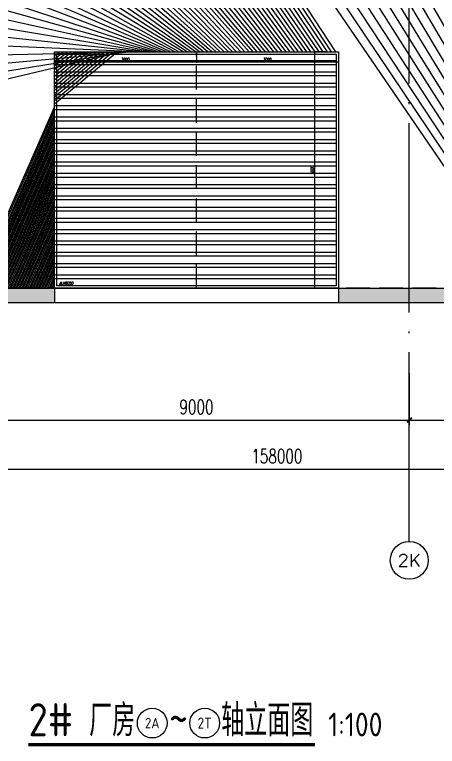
# Model space of a CAD drawing. Extents: x -4210259 to 293730, y -7499 to 868879.
# Drawn here: x -829903 to -820967, y 507556 to 523021 of the extents above; entities that cross this region are included whole.
import ezdxf
from ezdxf.enums import TextEntityAlignment as Align

# ---------------------------------------------------------------- set-up
doc = ezdxf.new("R2010")
doc.units = 0
doc.header["$LTSCALE"] = 1000
doc.header["$MEASUREMENT"] = 0
doc.linetypes.add('__DASH', pattern=[0.35, 0.25, -0.1])
doc.linetypes.add('DOTE', pattern=[2.4200000000000004, 2, -0.2, 0.02, -0.2])
doc.layers.get('Defpoints').update_dxf_attribs({"color": 210})
for name, color, linetype in [('A-AXIS-D', 1, 'Continuous'), ('A-AXIS-DOTE', 14, 'DOTE'), ('A-HATCH-2', 251, 'Continuous'), ('A-LIN-V', 9, 'Continuous'), ('A-WINDOW', 140, 'Continuous'), ('A-门窗表显示尺寸', 160, 'Continuous'), ('AS-WALL', 40, 'Continuous'), ('DIM_SYMB', 3, 'Continuous'), ('PUB_TEXT', 7, 'Continuous')]:
    doc.layers.add(name, color=color, linetype=linetype)
doc.styles.add('_TCH_AXIS', font='COMPLEX', dxfattribs={"bigfont": 'GBCBIG'})
doc.styles.add('_TCH_DIM_T3', font='SIMPLEX', dxfattribs={"width": 0.7058823529411765, "bigfont": 'GBCBIG'})
doc.styles.add('A-DIM_T3', font='SIMPLEX', dxfattribs={"width": 0.7058823529411765, "bigfont": 'GBCBIG'})
doc.styles.add('A-STANDARD', font='SIMPLEX', dxfattribs={"bigfont": 'GBCBIG'})
doc.styles.get("Standard").update_dxf_attribs({"font": 'gbenor.shx', "bigfont": 'gbcbig.shx'})
doc.dimstyles.new('_TCH_ARCH&&100', dxfattribs={"dimtxt": 297.5, "dimasz": 100, "dimexe": 100, "dimexo": 100, "dimgap": 126.25, "dimtad": 1, "dimdec": 0, "dimzin": 0, "dimdsep": 46, "dimtxsty": '_TCH_DIM_T3', "dimblk": 'ARCHTICK', "dimcen": 0.09, "dimclrt": 7, "dimazin": 2, "dimtfac": 1, "dimtdec": 0, "dimtix": 1, "dimtmove": 2, "dimatfit": 3, "dimfxl": 0, "dimtolj": 1, "dimtzin": 0, "dimarcsym": 0})
doc.dimstyles.new('A-DIM&&20', dxfattribs={"dimtxt": 59.5, "dimasz": 20, "dimexe": 20, "dimexo": 20, "dimgap": 25.25, "dimtad": 1, "dimdec": 0, "dimzin": 0, "dimdsep": 46, "dimtxsty": 'A-DIM_T3', "dimblk": 'ARCHTICK', "dimcen": 0.09, "dimclrt": 7, "dimazin": 2, "dimtfac": 1, "dimtdec": 0, "dimtix": 1, "dimtmove": 2, "dimatfit": 3, "dimfxl": 0, "dimtolj": 1, "dimtzin": 0, "dimarcsym": 0})

# ---------------------------------------------------------------- blocks, each defined once
blk = doc.blocks.new('_ArchTick')
at = {"color": 0, "linetype": 'ByBlock', "const_width": 0.4}
blk.add_lwpolyline([(-0.5, -0.5), (0.5, 0.5)], dxfattribs=at)
blk = doc.blocks.new('*D1351')
at = {"layer": 'A-门窗表显示尺寸', "color": 0, "lineweight": -2}
for p, q in [((-1641480.163610123, 522217.4520265139), (-1641480.163610123, 521999.9999999749)), ((-1638480.163610147, 522217.4520265139), (-1638480.163610147, 521999.9999999749)), ((-1641480.163610123, 522019.9999999749), (-1638480.163610147, 522019.9999999749))]:
    blk.add_line(p, q, dxfattribs=at)
at = {"layer": 'Defpoints', "color": 0}
for p in [(-1641480.163610123, 522237.4520265139), (-1638480.163610147, 522237.4520265139), (-1638480.163610147, 522019.9999999749)]:
    blk.add_point(p, dxfattribs=at)
at = {"layer": 'A-门窗表显示尺寸', "color": 0, "lineweight": -2, "xscale": 20, "yscale": 20, "zscale": 20, "rotation": 180}
blk.add_blockref('_ArchTick', (-1641480.163610123, 522019.9999999749), dxfattribs=at)
at = {"layer": 'A-门窗表显示尺寸', "color": 0, "lineweight": -2, "xscale": 20, "yscale": 20, "zscale": 20}
blk.add_blockref('_ArchTick', (-1638480.163610147, 522019.9999999749), dxfattribs=at)
at = {"layer": 'A-门窗表显示尺寸', "color": 7, "insert": (-1639980.163610135, 522074.9999999749), "char_height": 59.5, "attachment_point": 5, "style": 'A-DIM_T3'}
blk.add_mtext('\\A1;3000', dxfattribs=at)
blk = doc.blocks.new('*D1352')
at = {"layer": 'A-门窗表显示尺寸', "color": 0, "lineweight": -2}
for p, q in [((-1644480.163610129, 522217.4520265139), (-1644480.163610129, 521999.9999999749)), ((-1641480.163610123, 522217.4520265139), (-1641480.163610123, 521999.9999999749)), ((-1644480.163610129, 522019.9999999749), (-1641480.163610123, 522019.9999999749))]:
    blk.add_line(p, q, dxfattribs=at)
at = {"layer": 'Defpoints', "color": 0}
for p in [(-1644480.163610129, 522237.4520265139), (-1641480.163610123, 522237.4520265139), (-1641480.163610123, 522019.9999999749)]:
    blk.add_point(p, dxfattribs=at)
at = {"layer": 'A-门窗表显示尺寸', "color": 0, "lineweight": -2, "xscale": 20, "yscale": 20, "zscale": 20, "rotation": 180}
blk.add_blockref('_ArchTick', (-1644480.163610129, 522019.9999999749), dxfattribs=at)
at = {"layer": 'A-门窗表显示尺寸', "color": 0, "lineweight": -2, "xscale": 20, "yscale": 20, "zscale": 20}
blk.add_blockref('_ArchTick', (-1641480.163610123, 522019.9999999749), dxfattribs=at)
at = {"layer": 'A-门窗表显示尺寸', "color": 7, "insert": (-1642980.163610126, 522074.9999999749), "char_height": 59.5, "attachment_point": 5, "style": 'A-DIM_T3'}
blk.add_mtext('\\A1;3000', dxfattribs=at)
blk = doc.blocks.new('*D1353')
at = {"layer": 'A-门窗表显示尺寸', "color": 0, "lineweight": -2}
for p, q in [((-1638740.163610148, 522237.4520265141), (-1639000.56329158, 522237.4520265141)), ((-1638980.56329158, 517237.4520265142), (-1638980.56329158, 522237.4520265141)), ((-1638740.163610148, 517237.4520265142), (-1639000.56329158, 517237.4520265142))]:
    blk.add_line(p, q, dxfattribs=at)
at = {"layer": 'Defpoints', "color": 0}
for p in [(-1638980.56329158, 522237.4520265141), (-1638720.163610148, 522237.4520265141), (-1638720.163610148, 517237.4520265142)]:
    blk.add_point(p, dxfattribs=at)
at = {"layer": 'A-门窗表显示尺寸', "color": 0, "lineweight": -2, "xscale": 20, "yscale": 20, "zscale": 20}
for p, rotation in [((-1638980.56329158, 522237.4520265141), 90), ((-1638980.56329158, 517237.4520265142), 270)]:
    blk.add_blockref('_ArchTick', p, dxfattribs=dict(at, rotation=rotation))
at = {"layer": 'A-门窗表显示尺寸', "color": 7, "insert": (-1639035.563291579, 519737.4520265145), "char_height": 59.5, "attachment_point": 5, "rotation": 90, "style": 'A-DIM_T3'}
blk.add_mtext('\\A1;5000', dxfattribs=at)
blk = doc.blocks.new('*D769')
at = {"layer": 'A-AXIS-D', "color": 0, "lineweight": -2}
for p, q in [((-903359.332386501, 515440), (-903359.332386501, 513313.3764944364)), ((-745359.3325523962, 515440), (-745359.3325523962, 513313.3764944364)), ((-903359.332386501, 513413.3764944364), (-745359.3325523962, 513413.3764944364))]:
    blk.add_line(p, q, dxfattribs=at)
at = {"layer": 'Defpoints', "color": 0}
for p in [(-903359.332386501, 515540), (-745359.3325523962, 515540), (-745359.3325523962, 513413.3764944364)]:
    blk.add_point(p, dxfattribs=at)
at = {"layer": 'A-AXIS-D', "color": 0, "lineweight": -2, "xscale": 100, "yscale": 100, "zscale": 100, "rotation": 180}
blk.add_blockref('_ArchTick', (-903359.332386501, 513413.3764944364), dxfattribs=at)
at = {"layer": 'A-AXIS-D', "color": 0, "lineweight": -2, "xscale": 100, "yscale": 100, "zscale": 100}
blk.add_blockref('_ArchTick', (-745359.3325523962, 513413.3764944364), dxfattribs=at)
at = {"layer": 'A-AXIS-D', "color": 7, "insert": (-824359.3324694487, 513688.3764944364), "char_height": 297.5, "attachment_point": 5, "style": '_TCH_DIM_T3'}
blk.add_mtext('\\A1;158000', dxfattribs=at)
blk = doc.blocks.new('*D1040')
at = {"layer": 'A-AXIS-D', "color": 0, "lineweight": -2}
for p, q in [((-821559.3323832982, 515440), (-821559.3323832982, 514353.3764944365)), ((-812559.3323832983, 515440), (-812559.3323832983, 514353.3764944365)), ((-821559.3323832982, 514453.3764944365), (-812559.3323832983, 514453.3764944365))]:
    blk.add_line(p, q, dxfattribs=at)
at = {"layer": 'Defpoints', "color": 0}
for p in [(-821559.3323832982, 515540), (-812559.3323832983, 515540), (-812559.3323832983, 514453.3764944365)]:
    blk.add_point(p, dxfattribs=at)
at = {"layer": 'A-AXIS-D', "color": 0, "lineweight": -2, "xscale": 100, "yscale": 100, "zscale": 100, "rotation": 180}
blk.add_blockref('_ArchTick', (-821559.3323832982, 514453.3764944365), dxfattribs=at)
at = {"layer": 'A-AXIS-D', "color": 0, "lineweight": -2, "xscale": 100, "yscale": 100, "zscale": 100}
blk.add_blockref('_ArchTick', (-812559.3323832983, 514453.3764944365), dxfattribs=at)
at = {"layer": 'A-AXIS-D', "color": 7, "insert": (-817059.3323832983, 514728.3764944365), "char_height": 297.5, "attachment_point": 5, "style": '_TCH_DIM_T3'}
blk.add_mtext('\\A1;9000', dxfattribs=at)
blk = doc.blocks.new('*D1041')
at = {"layer": 'A-AXIS-D', "color": 0, "lineweight": -2}
for p, q in [((-830559.3323832982, 515440), (-830559.3323832982, 514353.3764944365)), ((-821559.3323832982, 515440), (-821559.3323832982, 514353.3764944365)), ((-830559.3323832982, 514453.3764944365), (-821559.3323832982, 514453.3764944365))]:
    blk.add_line(p, q, dxfattribs=at)
at = {"layer": 'Defpoints', "color": 0}
for p in [(-830559.3323832982, 515540), (-821559.3323832982, 515540), (-821559.3323832982, 514453.3764944365)]:
    blk.add_point(p, dxfattribs=at)
at = {"layer": 'A-AXIS-D', "color": 0, "lineweight": -2, "xscale": 100, "yscale": 100, "zscale": 100, "rotation": 180}
blk.add_blockref('_ArchTick', (-830559.3323832982, 514453.3764944365), dxfattribs=at)
at = {"layer": 'A-AXIS-D', "color": 0, "lineweight": -2, "xscale": 100, "yscale": 100, "zscale": 100}
blk.add_blockref('_ArchTick', (-821559.3323832982, 514453.3764944365), dxfattribs=at)
at = {"layer": 'A-AXIS-D', "color": 7, "insert": (-826059.3323832982, 514728.3764944365), "char_height": 297.5, "attachment_point": 5, "style": '_TCH_DIM_T3'}
blk.add_mtext('\\A1;9000', dxfattribs=at)
blk = doc.blocks.new('434')
at = {"layer": 'A-HATCH-2'}
h = blk.add_hatch(dxfattribs=at)
h.set_pattern_fill('ANSI32', color=256, scale=50, angle=45.00000000000001)
h.set_pattern_definition([(180, (-499.9999999696156, 5.820766091346741e-11), (-1.4210854715202e-14, -238.125), []), (180, (-579.3750342548592, 79.37503428528726), (-1.4210854715202e-14, -238.125), [])])
h.paths.add_polyline_path([(-1644480.16361013, 522187.4520265139), (-1638530.163610147, 522187.4520265139), (-1638530.163610147, 517287.452026514), (-1644480.16361013, 517287.452026514)])
at = {"layer": 'A-AXIS-DOTE', "linetype": '__DASH', "ltscale": 2}
blk.add_line((-1641480.163610123, 517237.452026514), (-1641480.163610123, 522237.4520265139), dxfattribs=at)
at = {"layer": 'A-WINDOW'}
for points in [[(-1644480.16361013, 522237.4520265139), (-1638480.163610147, 522237.4520265139), (-1638480.163610147, 517237.452026514), (-1644480.16361013, 517237.452026514)], [(-1644430.16361013, 522187.4520265139), (-1638530.163610147, 522187.4520265139), (-1638530.163610147, 517287.452026514), (-1644430.16361013, 517287.452026514)]]:
    blk.add_lwpolyline(points, close=True, dxfattribs=at)
at = {"layer": 'A-门窗表显示尺寸', "color": 3, "style": 'A-STANDARD', "width": 0.7058823529411765}
blk.add_text('JLM6050', height=59.5, dxfattribs=at).set_placement((-1644379.99999997, 517317.452026514))
at = {"layer": 'A-门窗表显示尺寸'}
for p1, p2, distance, picture, middle in [((-1644480.163610129, 522237.4520265139), (-1641480.163610123, 522237.4520265139), -217.45202653901654, '*D1352', (-1642980.163610126, 522074.9999999749)), ((-1641480.163610123, 522237.4520265139), (-1638480.163610147, 522237.4520265139), -217.45202653901652, '*D1351', (-1639980.163610135, 522074.9999999749)), ((-1638720.163610147, 517237.452026514), (-1638720.163610147, 522237.4520265139), 260.39968143287115, '*D1353', (-1639035.563291579, 519737.4520265145))]:
    dim = blk.add_aligned_dim(p1=p1, p2=p2, distance=distance, dimstyle='A-DIM&&20', dxfattribs=at)
    dim.commit()
    dim.dimension.update_dxf_attribs({"geometry": picture, "text_midpoint": middle})

msp = doc.modelspace()

# ---------------------------------------------------------------- hatches: boundary and pattern name
at = {"layer": 'A-HATCH-2'}
h = msp.add_hatch(dxfattribs=at)
h.set_pattern_fill('ANSI31', color=256, scale=150, angle=135)
h.set_pattern_definition([(90, (-40599421241.43156, -3384804562.000004), (-238.125, -1.848892746611746e-30), [])])
h.paths.add_polyline_path([(-805059.3323833323, 534887.4520265377), (-831259.332362394, 534887.4520265125), (-831259.3323623933, 517237.4520265372), (-829059.332383304, 517237.4520265123), (-829059.332383304, 522237.4520265063), (-823059.1687588396, 522237.4520265063), (-822940, 517237.4520265248), (-822759.1687588395, 517237.4520265275), (-820759.3323832955, 517237.4520265222), (-820759.3323832956, 519637.4520265329), (-808059.3323832958, 519637.4520265367), (-808059.3323833008, 517237.4520265209), (-820759.3323833325, 517237.4520265248), (-805259.3323701724, 517237.4520265247)])
h = msp.add_hatch(dxfattribs=at)
h.set_pattern_fill('ANSI38', color=256, scale=150)
h.set_pattern_definition([(45, (0, 0), (-168.3798022700466, 168.3798022700466), []), (135, (0, 0), (-505.1394068101398, 168.3798022700467), [595.3125, -357.1875])])
h.paths.add_polyline_path([(-769559.3323833103, 517237.4520265249), (-745359.3325523962, 517237.4520265249), (-745359.3325523962, 516937.4520265246), (-769559.3323833103, 516937.4520265246)])
h.paths.add_polyline_path([(-777259.3323626939, 517237.4520265249), (-774559.3323833233, 517237.4520265249), (-774559.3323833233, 516937.4520265245), (-777259.3323626939, 516937.4520265245)])
h.paths.add_polyline_path([(-823059.3323833212, 516937.4520265245), (-778759.3323427011, 516937.4520265245), (-778759.3323427011, 517237.4520265249), (-823059.3323833212, 517237.4520265249)])
h.paths.add_polyline_path([(-831259.3323623936, 517237.4520265392), (-829059.3323833038, 517237.4520265392), (-829059.3323833038, 516937.4520265246), (-831259.3323623936, 516937.4520265246)])
h.paths.add_polyline_path([(-877559.332383292, 516937.4520265246), (-832759.3323424009, 516937.4520265246), (-832759.3323424009, 517237.4520265248), (-877559.332383292, 517237.4520265248)])
h.paths.add_polyline_path([(-885259.3323624021, 516937.4520265246), (-882559.3323833051, 516937.4520265246), (-882559.3323833051, 517237.452026514), (-885259.3323624021, 517237.452026514)])
h.paths.add_polyline_path([(-903359.3323865014, 517237.4520265246), (-886759.3323424095, 517237.4520265246), (-886759.3323424095, 516937.4520265246), (-903359.3323865014, 516937.4520265246)])

# ---------------------------------------------------------------- linework, layer by layer
at = {"layer": 'A-AXIS-D'}
msp.add_circle((-821560.9317563481, 511487.4552240301), 400, dxfattribs=at)
at = {"layer": 'A-AXIS-DOTE', "ltscale": 2}
msp.add_line((-821559.3323832984, 511887.4520265246), (-821559.3323832984, 538485.0684404817), dxfattribs=at)
at = {"layer": 'A-AXIS-DOTE', "linetype": '__DASH', "ltscale": 2}
msp.add_line((-738393.4841132975, 517237.4520265249), (-910418.469349959, 517237.4520265246), dxfattribs=at)
at = {"layer": 'A-LIN-V'}
for p, q in [((-903359.3323865014, 517237.4520265246), (-745359.3325523962, 517237.4520265249)), ((-829059.3323833038, 517237.4520265139), (-829059.3323833038, 516937.4520265245)), ((-823059.3323833212, 517237.452026514), (-823059.3323833212, 516937.4520265245))]:
    msp.add_line(p, q, dxfattribs=at)
at = {"layer": 'AS-WALL'}
msp.add_line((-910418.4693499592, 516937.4520265246), (-738393.4841132975, 516937.4520265246), dxfattribs=at)
at = {"layer": 'DIM_SYMB', "const_width": 70}
msp.add_lwpolyline([(-829609.7679269665, 507591.3389423504), (-823555.760834768, 507591.3389423504)], dxfattribs=at)
at = {"layer": 'PUB_TEXT'}
for centre in [(-826993.4558702289, 508048.5729849036), (-825885.1225368956, 508048.5729849036)]:
    msp.add_circle(centre, 315, dxfattribs=at)

# ---------------------------------------------------------------- block references
at = {"layer": 'A-LIN-V'}
msp.add_blockref('434', (815420.8312268256, 0), dxfattribs=at)

# ---------------------------------------------------------------- texts
at = {"layer": 'PUB_TEXT', "style": '_TCH_AXIS'}
msp.add_text('2K', height=265.4959008996098, dxfattribs=at).set_placement((-821807.4636643264, 511354.7072735803), (-821314.3998483699, 511354.7072735803), align=Align.FIT)
at = {"layer": 'PUB_TEXT'}
for s, height, p in [('2#', 700, (-829609.7679269665, 507768.5729849036)), ('厂房', 675.177304964539, (-828326.4345936332, 507768.5729849036)), ('轴立面图', 675.177304964539, (-825535.1225368956, 507768.5729849036)), ('~', 700, (-826643.4558702289, 507768.5729849036)), ('1:100', 500, (-823275.760834768, 507768.5729849036))]:
    msp.add_text(s, height=height, dxfattribs=at).set_placement(p)
for s, height, width, p, p2 in [('2T', 231.6307785935675, 1.031696706028759, (-826034.4804814517, 507932.7575956068), (-825735.7645923394, 507932.7575956068)), ('2A', 220.2429003585951, 1.046146674953425, (-827147.0601221571, 507938.4515347243), (-826839.8516183008, 507938.4515347243))]:
    msp.add_text(s, height=height, dxfattribs=dict(at, width=width)).set_placement(p, p2, align=Align.FIT)

# ---------------------------------------------------------------- dimensions: what is measured, and where the dimension line sits
at = {"layer": 'A-AXIS-D'}
for base, p1, p2, picture, middle in [((-745359.3325523962, 513413.3764944364), (-903359.332386501, 515540), (-745359.3325523962, 515540), '*D769', (-824359.3324694487, 513688.3764944364)), ((-821559.3323832982, 514453.3764944365), (-830559.3323832982, 515540), (-821559.3323832982, 515540), '*D1041', (-826059.3323832982, 514728.3764944365)), ((-812559.3323832983, 514453.3764944365), (-821559.3323832982, 515540), (-812559.3323832983, 515540), '*D1040', (-817059.3323832983, 514728.3764944365))]:
    dim = msp.add_linear_dim(base=base, p1=p1, p2=p2, angle=0, dimstyle='_TCH_ARCH&&100', override={"dimgap": 0}, dxfattribs=at)
    dim.commit()
    dim.dimension.update_dxf_attribs({"geometry": picture, "text_midpoint": middle, "dimtype": 129})

doc.saveas('drawing.dxf')
